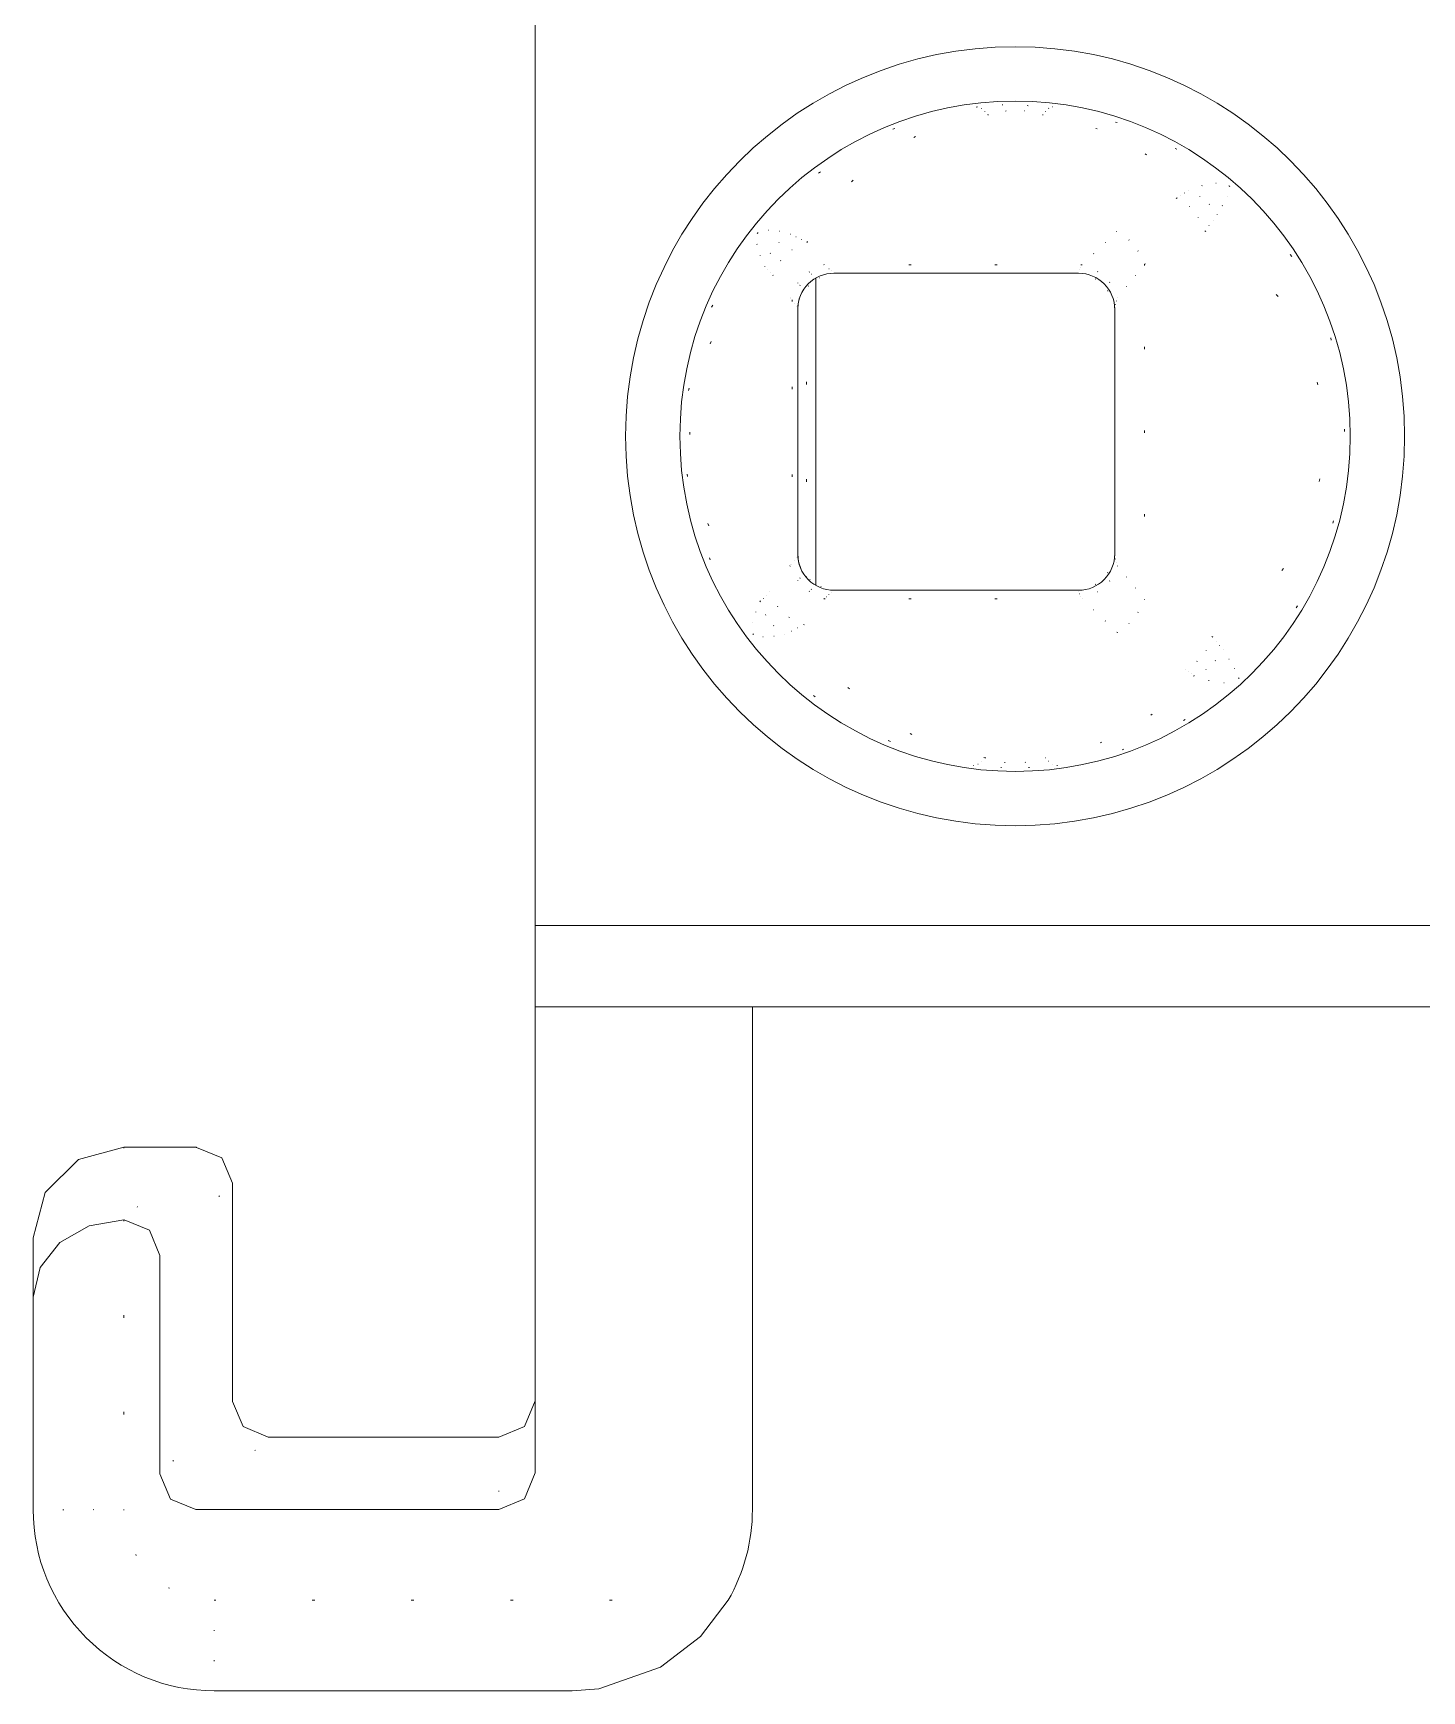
# Model space of a CAD drawing. Header units: inches. Extents: x 17 to 3130, y 15 to 659.
# Drawn here: x 1127.09 to 1134.76, y 167.76 to 176.91 of the extents above; entities that cross this region are included whole.
import ezdxf

# ---------------------------------------------------------------- set-up
doc = ezdxf.new("R2010")
doc.units = ezdxf.units.IN
doc.header["$MEASUREMENT"] = 0
doc.layers.add('Ebene 1', color=7, linetype='Continuous')

msp = doc.modelspace()

# ---------------------------------------------------------------- linework, layer by layer
at = {"layer": 'Ebene 1', "lineweight": 9}
for points in [[(1129.86414, 171.98024), (1129.86414, 171.98024), (1129.86414, 193.08014), (1129.86414, 193.08014)], [(1131.51414, 175.58024), (1131.51414, 175.58024), (1131.51414, 175.58024), (1131.51414, 175.58024)], [(1131.51414, 175.58024), (1131.51414, 175.58024), (1132.86404, 175.58024), (1132.86404, 175.58024)], [(1133.06414, 175.38014), (1133.06414, 175.49064), (1132.97464, 175.58024), (1132.86404, 175.58024)], [(1131.31414, 175.38064), (1131.31414, 175.38064), (1131.31664, 175.41204), (1131.31664, 175.41204)], [(1131.31664, 175.41204), (1131.31664, 175.41204), (1131.32404, 175.44284), (1131.32404, 175.44284)], [(1131.31414, 175.38064), (1131.31414, 175.38064), (1131.31414, 175.38064), (1131.31414, 175.38064)], [(1131.31414, 174.02974), (1131.31414, 174.02974), (1131.31414, 175.38064), (1131.31414, 175.38064)], [(1133.06414, 175.38904), (1133.06414, 175.38904), (1133.06414, 175.38904), (1133.06414, 175.38904)], [(1133.06414, 175.38904), (1133.06414, 175.38904), (1133.06414, 174.02124), (1133.06414, 174.02124)], [(1131.31414, 174.02974), (1131.31414, 174.02974), (1131.31414, 174.02974), (1131.31414, 174.02974)], [(1131.31884, 173.98664), (1131.31884, 173.98664), (1131.31414, 174.02974), (1131.31414, 174.02974)], [(1131.31884, 173.98664), (1131.31884, 173.98664), (1131.31884, 173.98664), (1131.31884, 173.98664)], [(1131.33284, 173.94544), (1131.33284, 173.94544), (1131.31884, 173.98664), (1131.31884, 173.98664)], [(1131.51414, 173.83024), (1131.51414, 173.83024), (1131.51414, 173.83024), (1131.51414, 173.83024)], [(1132.86404, 173.83024), (1132.86404, 173.83024), (1131.51414, 173.83024), (1131.51414, 173.83024)], [(1129.86414, 171.98024), (1129.86414, 171.98024), (1129.86414, 171.98024), (1129.86414, 171.98024)], [(1129.86414, 171.53014), (1129.86414, 171.53014), (1129.86414, 171.98024), (1129.86414, 171.98024)], [(1129.86414, 171.98024), (1129.86414, 171.98024), (1129.86414, 171.98024), (1129.86414, 171.98024)], [(1141.76404, 171.98004), (1141.76404, 171.98004), (1129.86414, 171.98024), (1129.86414, 171.98024)], [(1141.76414, 171.53024), (1141.76414, 171.53024), (1129.86414, 171.53014), (1129.86414, 171.53014)], [(1129.86414, 171.53014), (1129.86414, 171.53014), (1129.86414, 171.53014), (1129.86414, 171.53014)], [(1129.86414, 171.53014), (1129.86414, 171.53014), (1129.86414, 168.95774), (1129.86414, 168.95774)], [(1129.86414, 171.53014), (1129.86414, 171.53014), (1129.86414, 171.53014), (1129.86414, 171.53014)], [(1131.06414, 171.53024), (1131.06414, 171.53024), (1131.06414, 171.53024), (1131.06414, 171.53024)], [(1131.06414, 168.75524), (1131.06414, 168.75524), (1131.06414, 171.53024), (1131.06414, 171.53024)], [(1127.34404, 170.68824), (1127.34404, 170.68824), (1127.59414, 170.75524), (1127.59414, 170.75524)], [(1127.59414, 170.75524), (1127.59414, 170.75524), (1127.59414, 170.75524), (1127.59414, 170.75524)], [(1127.99414, 170.75524), (1127.99414, 170.75524), (1127.59414, 170.75524), (1127.59414, 170.75524)], [(1127.99414, 170.75524), (1127.99414, 170.75524), (1127.99414, 170.75524), (1127.99414, 170.75524)], [(1127.99654, 170.75504), (1127.99654, 170.75504), (1127.99414, 170.75524), (1127.99414, 170.75524)], [(1127.99654, 170.75504), (1127.99654, 170.75504), (1127.99654, 170.75504), (1127.99654, 170.75504)], [(1128.13554, 170.69664), (1128.13554, 170.69664), (1127.99654, 170.75504), (1127.99654, 170.75504)], [(1127.16114, 170.50524), (1127.16114, 170.50524), (1127.34404, 170.68824), (1127.34404, 170.68824)], [(1128.13554, 170.69664), (1128.13554, 170.69664), (1128.13554, 170.69664), (1128.13554, 170.69664)], [(1128.19414, 170.55764), (1128.19414, 170.55764), (1128.13554, 170.69664), (1128.13554, 170.69664)], [(1128.19414, 170.55764), (1128.19414, 170.55764), (1128.19414, 170.55764), (1128.19414, 170.55764)], [(1128.19414, 170.55524), (1128.19414, 170.55524), (1128.19414, 170.55764), (1128.19414, 170.55764)], [(1127.09414, 170.25524), (1127.09414, 170.25524), (1127.16114, 170.50524), (1127.16114, 170.50524)], [(1128.19414, 170.55524), (1128.19414, 170.55524), (1128.19414, 170.55524), (1128.19414, 170.55524)], [(1128.19414, 169.35524), (1128.19414, 169.35524), (1128.19414, 170.55524), (1128.19414, 170.55524)], [(1127.24054, 170.23024), (1127.24054, 170.23024), (1127.40284, 170.32274), (1127.40284, 170.32274)], [(1127.40284, 170.32274), (1127.40284, 170.32274), (1127.59414, 170.35524), (1127.59414, 170.35524)], [(1127.59414, 170.35524), (1127.59414, 170.35524), (1127.59414, 170.35524), (1127.59414, 170.35524)], [(1127.59414, 170.35524), (1127.59414, 170.35524), (1127.59664, 170.35524), (1127.59664, 170.35524)], [(1127.59664, 170.35524), (1127.59664, 170.35524), (1127.59664, 170.35524), (1127.59664, 170.35524)], [(1127.73664, 170.29764), (1127.73664, 170.29764), (1127.59664, 170.35524), (1127.59664, 170.35524)], [(1127.73664, 170.29764), (1127.73664, 170.29764), (1127.73664, 170.29764), (1127.73664, 170.29764)], [(1127.79414, 170.15764), (1127.79414, 170.15764), (1127.73664, 170.29764), (1127.73664, 170.29764)], [(1127.09414, 170.25524), (1127.09414, 170.25524), (1127.09414, 170.25524), (1127.09414, 170.25524)], [(1127.09414, 169.92874), (1127.09414, 169.92874), (1127.09414, 170.25524), (1127.09414, 170.25524)], [(1127.13224, 170.09204), (1127.13224, 170.09204), (1127.24054, 170.23024), (1127.24054, 170.23024)], [(1127.79414, 170.15764), (1127.79414, 170.15764), (1127.79414, 170.15764), (1127.79414, 170.15764)], [(1127.79414, 170.15764), (1127.79414, 170.15764), (1127.79414, 168.95264), (1127.79414, 168.95264)], [(1127.09414, 169.92874), (1127.09414, 169.92874), (1127.13224, 170.09204), (1127.13224, 170.09204)], [(1127.09414, 169.92874), (1127.09414, 169.92874), (1127.09414, 169.92874), (1127.09414, 169.92874)], [(1127.09414, 168.75524), (1127.09414, 168.75524), (1127.09414, 169.92874), (1127.09414, 169.92874)], [(1128.19414, 169.35524), (1128.19414, 169.35524), (1128.19414, 169.35524), (1128.19414, 169.35524)], [(1128.19414, 169.35264), (1128.19414, 169.35264), (1128.19414, 169.35524), (1128.19414, 169.35524)], [(1128.19414, 169.35264), (1128.19414, 169.35264), (1128.19414, 169.35264), (1128.19414, 169.35264)], [(1128.19414, 169.35264), (1128.19414, 169.35264), (1128.25264, 169.21374), (1128.25264, 169.21374)], [(1129.80554, 169.21374), (1129.80554, 169.21374), (1129.86414, 169.35524), (1129.86414, 169.35524)], [(1128.25264, 169.21374), (1128.25264, 169.21374), (1128.25264, 169.21374), (1128.25264, 169.21374)], [(1128.25264, 169.21374), (1128.25264, 169.21374), (1128.39164, 169.15524), (1128.39164, 169.15524)], [(1129.66414, 169.15524), (1129.66414, 169.15524), (1129.80554, 169.21374), (1129.80554, 169.21374)], [(1128.39164, 169.15524), (1128.39164, 169.15524), (1128.39164, 169.15524), (1128.39164, 169.15524)], [(1128.39404, 169.15524), (1128.39404, 169.15524), (1128.39164, 169.15524), (1128.39164, 169.15524)], [(1128.39404, 169.15524), (1128.39404, 169.15524), (1128.39404, 169.15524), (1128.39404, 169.15524)], [(1129.66414, 169.15524), (1129.66414, 169.15524), (1128.39404, 169.15524), (1128.39404, 169.15524)], [(1127.79414, 168.95264), (1127.79414, 168.95264), (1127.79414, 168.95264), (1127.79414, 168.95264)], [(1127.85164, 168.81284), (1127.85164, 168.81284), (1127.79414, 168.95264), (1127.79414, 168.95264)], [(1129.86414, 168.95774), (1129.86414, 168.95774), (1129.80554, 168.81444), (1129.80554, 168.81444)], [(1127.85164, 168.81284), (1127.85164, 168.81284), (1127.85164, 168.81284), (1127.85164, 168.81284)], [(1127.99154, 168.75524), (1127.99154, 168.75524), (1127.85164, 168.81284), (1127.85164, 168.81284)], [(1127.99154, 168.75524), (1127.99154, 168.75524), (1127.99154, 168.75524), (1127.99154, 168.75524)], [(1127.99154, 168.75524), (1127.99154, 168.75524), (1129.66414, 168.75524), (1129.66414, 168.75524)], [(1129.80554, 168.81444), (1129.80554, 168.81444), (1129.66414, 168.75524), (1129.66414, 168.75524)], [(1130.93024, 168.25524), (1131.01794, 168.40714), (1131.06414, 168.57964), (1131.06414, 168.75524)], [(1130.93024, 168.25524), (1130.93024, 168.25524), (1130.77764, 168.05444), (1130.77764, 168.05444)], [(1130.77764, 168.05444), (1130.77764, 168.05444), (1130.55714, 167.88524), (1130.55714, 167.88524)], [(1130.55714, 167.88524), (1130.55714, 167.88524), (1130.21624, 167.76684), (1130.21624, 167.76684)], [(1128.09414, 167.75514), (1128.09414, 167.75514), (1128.09414, 167.75514), (1128.09414, 167.75514)], [(1130.06414, 167.75514), (1130.06414, 167.75514), (1128.09414, 167.75514), (1128.09414, 167.75514)], [(1130.06414, 167.75514), (1130.06414, 167.75514), (1130.06414, 167.75514), (1130.06414, 167.75514)], [(1130.06934, 167.75514), (1130.06934, 167.75514), (1130.06414, 167.75514), (1130.06414, 167.75514)], [(1130.21624, 167.76684), (1130.21624, 167.76684), (1130.06934, 167.75514), (1130.06934, 167.75514)]]:
    msp.add_open_spline(points, degree=3, dxfattribs=at)
for points, knots in [([(1132.51414, 176.83024), (1131.32674, 176.83024), (1130.36414, 175.86764), (1130.36414, 174.68014), (1130.36414, 174.68014), (1130.36414, 173.49284), (1131.32674, 172.53024), (1132.51414, 172.53024), (1132.51414, 172.53024), (1133.70154, 172.53024), (1134.66414, 173.49274), (1134.66414, 174.68024), (1134.66414, 174.68024), (1134.66414, 175.86764), (1133.70164, 176.83024), (1132.51414, 176.83024)], [0, 0, 0, 0, 0.25, 0.25, 0.25, 0.25, 0.5, 0.5, 0.5, 0.5, 0.75, 0.75, 0.75, 0.75, 1, 1, 1, 1]), ([(1132.51414, 176.53014), (1131.49244, 176.53014), (1130.66404, 175.70184), (1130.66404, 174.68024), (1130.66404, 174.68024), (1130.66404, 173.65844), (1131.49244, 172.83024), (1132.51414, 172.83024), (1132.51414, 172.83024), (1133.53584, 172.83024), (1134.36414, 173.65844), (1134.36414, 174.68024), (1134.36414, 174.68024), (1134.36404, 175.70184), (1133.53584, 176.53024), (1132.51414, 176.53014)], [0, 0, 0, 0, 0.25, 0.25, 0.25, 0.25, 0.5, 0.5, 0.5, 0.5, 0.75, 0.75, 0.75, 0.75, 1, 1, 1, 1]), ([(1131.51414, 175.58024), (1131.46104, 175.58024), (1131.41024, 175.55904), (1131.37274, 175.52154), (1131.37274, 175.52154), (1131.33524, 175.48424), (1131.31414, 175.43324), (1131.31414, 175.38014)], [0, 0, 0, 0, 0.5, 0.5, 0.5, 0.5, 1, 1, 1, 1]), ([(1131.31414, 174.03024), (1131.31414, 173.97714), (1131.33524, 173.92624), (1131.37274, 173.88864), (1131.37274, 173.88864), (1131.41014, 173.85124), (1131.46114, 173.83024), (1131.51414, 173.83024)], [0, 0, 0, 0, 0.5, 0.5, 0.5, 0.5, 1, 1, 1, 1]), ([(1132.86404, 173.83024), (1132.91714, 173.83024), (1132.96814, 173.85124), (1133.00544, 173.88864), (1133.00544, 173.88864), (1133.04304, 173.92624), (1133.06414, 173.97714), (1133.06404, 174.03024)], [0, 0, 0, 0, 0.5, 0.5, 0.5, 0.5, 1, 1, 1, 1]), ([(1127.09414, 168.75524), (1127.09414, 168.49004), (1127.19954, 168.23564), (1127.38704, 168.04804), (1127.38704, 168.04804), (1127.57454, 167.86044), (1127.82894, 167.75514), (1128.09414, 167.75514)], [0, 0, 0, 0, 0.5, 0.5, 0.5, 0.5, 1, 1, 1, 1])]:
    msp.add_open_spline(points, degree=3, knots=knots, dxfattribs=at)
at = {"layer": 'Ebene 1', "color": 3, "lineweight": 9}
for points in [[(1132.44654, 176.50904), (1132.44654, 176.50904), (1132.44274, 176.50864), (1132.44274, 176.50864)], [(1132.58154, 176.50504), (1132.58154, 176.50504), (1132.58154, 176.50504), (1132.58154, 176.50504)], [(1132.58534, 176.50484), (1132.58534, 176.50484), (1132.58154, 176.50504), (1132.58154, 176.50504)], [(1132.30614, 176.49874), (1132.30614, 176.49874), (1132.29974, 176.49734), (1132.29974, 176.49734)], [(1132.30614, 176.49874), (1132.30614, 176.49874), (1132.30614, 176.49874), (1132.30614, 176.49874)], [(1132.30614, 176.49874), (1132.30614, 176.49874), (1132.30644, 176.49864), (1132.30644, 176.49864)], [(1132.32884, 176.49024), (1132.32884, 176.49024), (1132.32884, 176.49024), (1132.32884, 176.49024)], [(1132.32884, 176.49024), (1132.32884, 176.49024), (1132.32944, 176.49004), (1132.32944, 176.49004)], [(1132.34654, 176.47404), (1132.34654, 176.47404), (1132.34654, 176.47404), (1132.34654, 176.47404)], [(1132.34654, 176.47404), (1132.34654, 176.47404), (1132.34694, 176.47344), (1132.34694, 176.47344)], [(1132.36294, 176.45524), (1132.36294, 176.45524), (1132.36424, 176.45554), (1132.36424, 176.45554)], [(1132.36294, 176.45524), (1132.36294, 176.45524), (1132.36294, 176.45524), (1132.36294, 176.45524)], [(1132.36294, 176.45524), (1132.36294, 176.45524), (1132.36704, 176.45524), (1132.36704, 176.45524)], [(1132.46174, 176.47524), (1132.46174, 176.47524), (1132.46444, 176.47564), (1132.46444, 176.47564)], [(1132.56394, 176.47644), (1132.56394, 176.47644), (1132.56394, 176.47644), (1132.56394, 176.47644)], [(1132.56394, 176.47644), (1132.56394, 176.47644), (1132.56664, 176.47604), (1132.56664, 176.47604)], [(1132.66534, 176.45524), (1132.66534, 176.45524), (1132.66534, 176.45524), (1132.66534, 176.45524)], [(1132.66534, 176.45524), (1132.66534, 176.45524), (1132.66944, 176.45434), (1132.66944, 176.45434)], [(1132.68174, 176.47404), (1132.68174, 176.47404), (1132.68134, 176.47344), (1132.68134, 176.47344)], [(1132.69944, 176.49024), (1132.69944, 176.49024), (1132.69884, 176.48994), (1132.69884, 176.48994)], [(1132.72034, 176.49884), (1132.72034, 176.49884), (1132.72034, 176.49884), (1132.72034, 176.49884)], [(1132.72214, 176.49874), (1132.72214, 176.49874), (1132.72034, 176.49884), (1132.72034, 176.49884)], [(1132.72214, 176.49874), (1132.72214, 176.49874), (1132.72174, 176.49864), (1132.72174, 176.49864)], [(1133.06834, 176.41424), (1133.06834, 176.41424), (1133.06834, 176.41424), (1133.06834, 176.41424)], [(1133.07784, 176.41164), (1133.07784, 176.41164), (1133.06834, 176.41424), (1133.06834, 176.41424)], [(1131.85114, 176.37904), (1131.85114, 176.37904), (1131.83884, 176.37434), (1131.83884, 176.37434)], [(1131.95424, 176.32944), (1131.95424, 176.32944), (1131.96474, 176.33404), (1131.96474, 176.33404)], [(1132.95914, 176.37964), (1132.95914, 176.37964), (1132.95914, 176.37964), (1132.95914, 176.37964)], [(1132.95914, 176.37964), (1132.95914, 176.37964), (1132.96694, 176.37644), (1132.96694, 176.37644)], [(1133.23204, 176.23834), (1133.23204, 176.23834), (1133.23204, 176.23834), (1133.23204, 176.23834)], [(1133.23204, 176.23834), (1133.23204, 176.23834), (1133.23914, 176.23384), (1133.23914, 176.23384)], [(1133.39834, 176.26934), (1133.39834, 176.26934), (1133.39834, 176.26934), (1133.39834, 176.26934)], [(1133.40714, 176.26484), (1133.40714, 176.26484), (1133.39834, 176.26934), (1133.39834, 176.26934)], [(1131.43984, 176.14014), (1131.43984, 176.14014), (1131.42944, 176.13214), (1131.42944, 176.13214)], [(1131.61194, 176.08464), (1131.61194, 176.08464), (1131.62004, 176.09304), (1131.62004, 176.09304)], [(1133.54594, 176.06404), (1133.54594, 176.06404), (1133.54394, 176.06334), (1133.54394, 176.06334)], [(1133.62374, 176.07784), (1133.62374, 176.07784), (1133.62154, 176.07784), (1133.62154, 176.07784)], [(1133.69454, 176.06304), (1133.69454, 176.06304), (1133.69454, 176.06304), (1133.69454, 176.06304)], [(1133.69834, 176.06004), (1133.69834, 176.06004), (1133.69454, 176.06304), (1133.69454, 176.06304)], [(1133.69754, 176.06064), (1133.69754, 176.06064), (1133.69754, 176.06064), (1133.69754, 176.06064)], [(1133.69834, 176.06004), (1133.69834, 176.06004), (1133.69754, 176.06064), (1133.69754, 176.06064)], [(1133.69834, 176.06004), (1133.69834, 176.06004), (1133.69834, 176.06004), (1133.69834, 176.06004)], [(1133.69834, 176.06004), (1133.69834, 176.06004), (1133.69884, 176.05944), (1133.69884, 176.05944)], [(1133.40844, 175.99544), (1133.40844, 175.99544), (1133.40384, 175.99304), (1133.40384, 175.99304)], [(1133.40844, 175.99544), (1133.40844, 175.99544), (1133.40844, 175.99544), (1133.40844, 175.99544)], [(1133.40844, 175.99544), (1133.40844, 175.99544), (1133.40934, 175.99484), (1133.40934, 175.99484)], [(1133.42914, 176.00934), (1133.42914, 176.00934), (1133.42844, 176.00894), (1133.42844, 176.00894)], [(1133.44954, 176.02304), (1133.44954, 176.02304), (1133.44894, 176.02264), (1133.44894, 176.02264)], [(1133.46964, 176.03654), (1133.46964, 176.03654), (1133.46944, 176.03634), (1133.46944, 176.03634)], [(1133.53284, 176.00514), (1133.53284, 176.00514), (1133.53284, 176.00514), (1133.53284, 176.00514)], [(1133.53454, 176.00424), (1133.53454, 176.00424), (1133.53284, 176.00514), (1133.53284, 176.00514)], [(1133.58614, 175.96044), (1133.58614, 175.96044), (1133.58614, 175.96044), (1133.58614, 175.96044)], [(1133.58724, 175.95884), (1133.58724, 175.95884), (1133.58614, 175.96044), (1133.58614, 175.96044)], [(1133.68464, 176.00604), (1133.68464, 176.00604), (1133.68394, 176.00454), (1133.68394, 176.00454)], [(1133.47414, 175.94904), (1133.47414, 175.94904), (1133.47414, 175.94904), (1133.47414, 175.94904)], [(1133.47414, 175.94904), (1133.47414, 175.94904), (1133.47594, 175.94784), (1133.47594, 175.94784)], [(1133.52434, 175.88804), (1133.52434, 175.88804), (1133.52434, 175.88804), (1133.52434, 175.88804)], [(1133.52434, 175.88804), (1133.52434, 175.88804), (1133.52524, 175.88604), (1133.52524, 175.88604)], [(1133.60674, 175.87274), (1133.60674, 175.87274), (1133.60744, 175.87344), (1133.60744, 175.87344)], [(1133.62924, 175.90344), (1133.62924, 175.90344), (1133.62924, 175.90344), (1133.62924, 175.90344)], [(1133.62984, 175.90264), (1133.62984, 175.90264), (1133.62924, 175.90344), (1133.62924, 175.90344)], [(1133.65814, 175.95424), (1133.65814, 175.95424), (1133.65744, 175.95284), (1133.65744, 175.95284)], [(1131.09334, 175.80384), (1131.09334, 175.80384), (1131.08954, 175.79854), (1131.08954, 175.79854)], [(1131.09334, 175.80384), (1131.09334, 175.80384), (1131.09394, 175.80444), (1131.09394, 175.80444)], [(1131.15074, 175.81784), (1131.15074, 175.81784), (1131.15074, 175.81784), (1131.15074, 175.81784)], [(1131.15074, 175.81784), (1131.15074, 175.81784), (1131.15254, 175.81764), (1131.15254, 175.81764)], [(1131.21344, 175.81174), (1131.21344, 175.81174), (1131.21344, 175.81174), (1131.21344, 175.81174)], [(1131.21344, 175.81174), (1131.21344, 175.81174), (1131.21514, 175.81164), (1131.21514, 175.81164)], [(1131.27514, 175.79644), (1131.27514, 175.79644), (1131.27514, 175.79644), (1131.27514, 175.79644)], [(1131.27514, 175.79644), (1131.27514, 175.79644), (1131.27554, 175.79624), (1131.27554, 175.79624)], [(1131.30464, 175.78114), (1131.30464, 175.78114), (1131.30464, 175.78114), (1131.30464, 175.78114)], [(1131.30464, 175.78114), (1131.30464, 175.78114), (1131.30534, 175.78064), (1131.30534, 175.78064)], [(1133.07554, 175.81104), (1133.07554, 175.81104), (1133.07464, 175.81024), (1133.07464, 175.81024)], [(1133.07554, 175.81104), (1133.07554, 175.81104), (1133.07554, 175.81104), (1133.07554, 175.81104)], [(1133.07554, 175.81104), (1133.07554, 175.81104), (1133.07644, 175.81034), (1133.07644, 175.81034)], [(1133.56134, 175.81414), (1133.56134, 175.81414), (1133.56174, 175.81464), (1133.56174, 175.81464)], [(1133.56134, 175.81414), (1133.56134, 175.81414), (1133.56134, 175.81414), (1133.56134, 175.81414)], [(1133.56134, 175.81414), (1133.56134, 175.81414), (1133.56734, 175.80984), (1133.56734, 175.80984)], [(1133.58394, 175.84324), (1133.58394, 175.84324), (1133.58454, 175.84404), (1133.58454, 175.84404)], [(1131.08924, 175.74124), (1131.08924, 175.74124), (1131.08924, 175.74124), (1131.08924, 175.74124)], [(1131.08964, 175.73944), (1131.08964, 175.73944), (1131.08924, 175.74124), (1131.08924, 175.74124)], [(1131.16264, 175.68864), (1131.16264, 175.68864), (1131.16344, 175.69064), (1131.16344, 175.69064)], [(1131.20964, 175.74904), (1131.20964, 175.74904), (1131.21144, 175.75034), (1131.21144, 175.75034)], [(1131.28184, 175.70874), (1131.28184, 175.70874), (1131.28404, 175.70984), (1131.28404, 175.70984)], [(1131.33454, 175.76544), (1131.33454, 175.76544), (1131.33454, 175.76544), (1131.33454, 175.76544)], [(1131.33454, 175.76544), (1131.33454, 175.76544), (1131.33534, 175.76504), (1131.33534, 175.76504)], [(1131.36484, 175.74984), (1131.36484, 175.74984), (1131.36794, 175.75464), (1131.36794, 175.75464)], [(1132.94824, 175.68914), (1132.94824, 175.68914), (1132.94654, 175.68754), (1132.94654, 175.68754)], [(1133.01234, 175.75054), (1133.01234, 175.75054), (1133.01064, 175.74884), (1133.01064, 175.74884)], [(1133.14124, 175.76474), (1133.14124, 175.76474), (1133.14124, 175.76474), (1133.14124, 175.76474)], [(1133.14124, 175.76474), (1133.14124, 175.76474), (1133.14304, 175.76344), (1133.14304, 175.76344)], [(1133.19144, 175.70364), (1133.19144, 175.70364), (1133.19144, 175.70364), (1133.19144, 175.70364)], [(1133.19144, 175.70364), (1133.19144, 175.70364), (1133.19244, 175.70164), (1133.19244, 175.70164)], [(1134.03284, 175.68344), (1134.03284, 175.68344), (1134.03284, 175.68344), (1134.03284, 175.68344)], [(1134.04134, 175.67234), (1134.04134, 175.67234), (1134.03284, 175.68344), (1134.03284, 175.68344)], [(1131.10624, 175.67714), (1131.10624, 175.67714), (1131.10624, 175.67714), (1131.10624, 175.67714)], [(1131.10674, 175.67534), (1131.10674, 175.67534), (1131.10624, 175.67714), (1131.10624, 175.67714)], [(1131.13254, 175.61654), (1131.13254, 175.61654), (1131.13254, 175.61654), (1131.13254, 175.61654)], [(1131.13304, 175.61584), (1131.13304, 175.61584), (1131.13254, 175.61654), (1131.13254, 175.61654)], [(1131.13304, 175.61584), (1131.13304, 175.61584), (1131.13334, 175.61684), (1131.13334, 175.61684)], [(1131.13304, 175.61584), (1131.13304, 175.61584), (1131.13304, 175.61584), (1131.13304, 175.61584)], [(1131.13304, 175.61584), (1131.13304, 175.61584), (1131.13314, 175.61564), (1131.13314, 175.61564)], [(1131.14744, 175.60024), (1131.14744, 175.60024), (1131.14744, 175.60024), (1131.14744, 175.60024)], [(1131.14744, 175.60024), (1131.14744, 175.60024), (1131.14774, 175.59984), (1131.14774, 175.59984)], [(1131.21914, 175.64824), (1131.21914, 175.64824), (1131.22034, 175.65024), (1131.22034, 175.65024)], [(1131.45864, 175.62864), (1131.45864, 175.62864), (1131.45864, 175.62864), (1131.45864, 175.62864)], [(1131.45994, 175.62704), (1131.45994, 175.62704), (1131.45864, 175.62864), (1131.45864, 175.62864)], [(1131.48654, 175.60484), (1131.48654, 175.60484), (1131.48654, 175.60484), (1131.48654, 175.60484)], [(1131.48694, 175.60464), (1131.48694, 175.60464), (1131.48654, 175.60484), (1131.48654, 175.60484)], [(1131.50064, 175.59324), (1131.50064, 175.59324), (1131.50064, 175.59324), (1131.50064, 175.59324)], [(1131.50094, 175.59284), (1131.50094, 175.59284), (1131.50064, 175.59324), (1131.50064, 175.59324)], [(1131.92804, 175.62704), (1131.92804, 175.62704), (1131.92804, 175.62704), (1131.92804, 175.62704)], [(1131.94084, 175.62704), (1131.94084, 175.62704), (1131.92804, 175.62704), (1131.92804, 175.62704)], [(1132.40254, 175.62714), (1132.40254, 175.62714), (1132.40254, 175.62714), (1132.40254, 175.62714)], [(1132.41534, 175.62704), (1132.41534, 175.62704), (1132.40254, 175.62714), (1132.40254, 175.62714)], [(1132.87054, 175.60024), (1132.87054, 175.60024), (1132.87054, 175.59984), (1132.87054, 175.59984)], [(1132.87704, 175.61374), (1132.87704, 175.61374), (1132.87684, 175.61334), (1132.87684, 175.61334)], [(1132.87694, 175.62704), (1132.87694, 175.62704), (1132.87694, 175.62704), (1132.87694, 175.62704)], [(1132.88334, 175.62704), (1132.88334, 175.62704), (1132.87694, 175.62704), (1132.87694, 175.62704)], [(1132.88334, 175.62704), (1132.88334, 175.62704), (1132.88324, 175.62684), (1132.88324, 175.62684)], [(1132.88334, 175.62704), (1132.88334, 175.62704), (1132.88334, 175.62704), (1132.88334, 175.62704)], [(1132.88334, 175.62704), (1132.88334, 175.62704), (1132.88454, 175.62644), (1132.88454, 175.62644)], [(1132.96854, 175.58964), (1132.96854, 175.58964), (1132.96854, 175.58964), (1132.96854, 175.58964)], [(1132.96854, 175.58964), (1132.96854, 175.58964), (1132.97094, 175.58854), (1132.97094, 175.58854)], [(1133.22854, 175.62974), (1133.22854, 175.62974), (1133.23314, 175.63234), (1133.23314, 175.63234)], [(1133.22854, 175.62974), (1133.22854, 175.62974), (1133.22854, 175.62974), (1133.22854, 175.62974)], [(1133.22854, 175.62974), (1133.22854, 175.62974), (1133.22854, 175.62344), (1133.22854, 175.62344)], [(1131.16204, 175.58454), (1131.16204, 175.58454), (1131.16204, 175.58454), (1131.16204, 175.58454)], [(1131.16204, 175.58454), (1131.16204, 175.58454), (1131.16234, 175.58404), (1131.16234, 175.58404)], [(1131.17684, 175.56864), (1131.17684, 175.56864), (1131.17734, 175.56964), (1131.17734, 175.56964)], [(1131.17684, 175.56864), (1131.17684, 175.56864), (1131.17684, 175.56864), (1131.17684, 175.56864)], [(1131.17684, 175.56864), (1131.17684, 175.56864), (1131.17814, 175.56684), (1131.17814, 175.56684)], [(1131.31414, 175.52544), (1131.31414, 175.52544), (1131.31544, 175.52764), (1131.31544, 175.52764)], [(1131.32594, 175.51234), (1131.32594, 175.51234), (1131.32704, 175.51464), (1131.32704, 175.51464)], [(1131.37194, 175.50834), (1131.37194, 175.50834), (1131.37324, 175.51024), (1131.37324, 175.51024)], [(1131.37674, 175.58604), (1131.37674, 175.58604), (1131.37904, 175.58714), (1131.37904, 175.58714)], [(1131.38824, 175.57464), (1131.38824, 175.57464), (1131.39044, 175.57574), (1131.39044, 175.57574)], [(1131.43484, 175.55484), (1131.43484, 175.55484), (1131.43704, 175.55544), (1131.43704, 175.55544)], [(1131.51394, 175.58064), (1131.51394, 175.58064), (1131.51394, 175.58064), (1131.51394, 175.58064)], [(1131.51414, 175.58044), (1131.51414, 175.58044), (1131.51394, 175.58064), (1131.51394, 175.58064)], [(1132.95664, 175.54864), (1132.95664, 175.54864), (1132.95664, 175.54864), (1132.95664, 175.54864)], [(1132.95924, 175.54764), (1132.95924, 175.54764), (1132.95664, 175.54864), (1132.95664, 175.54864)], [(1133.03544, 175.53084), (1133.03544, 175.53084), (1133.03544, 175.53084), (1133.03544, 175.53084)], [(1133.03544, 175.53084), (1133.03544, 175.53084), (1133.03664, 175.52864), (1133.03664, 175.52864)], [(1133.12824, 175.50614), (1133.12824, 175.50614), (1133.12954, 175.50804), (1133.12954, 175.50804)], [(1133.17804, 175.56764), (1133.17804, 175.56764), (1133.17944, 175.56924), (1133.17944, 175.56924)], [(1131.27184, 175.44574), (1131.27184, 175.44574), (1131.27254, 175.44694), (1131.27254, 175.44694)], [(1131.27594, 175.44084), (1131.27594, 175.44084), (1131.27594, 175.44084), (1131.27594, 175.44084)], [(1131.27594, 175.44084), (1131.27594, 175.44084), (1131.27604, 175.44074), (1131.27604, 175.44074)], [(1131.28014, 175.43584), (1131.28014, 175.43584), (1131.28014, 175.43584), (1131.28014, 175.43584)], [(1131.28014, 175.43584), (1131.28014, 175.43584), (1131.28024, 175.43564), (1131.28024, 175.43564)], [(1131.28444, 175.43074), (1131.28444, 175.43074), (1131.28494, 175.43184), (1131.28494, 175.43184)], [(1131.28444, 175.43074), (1131.28444, 175.43074), (1131.28444, 175.43074), (1131.28444, 175.43074)], [(1131.28444, 175.43074), (1131.28444, 175.43074), (1131.28444, 175.42424), (1131.28444, 175.42424)], [(1131.28444, 175.43074), (1131.28444, 175.43074), (1131.28444, 175.43074), (1131.28444, 175.43074)], [(1131.28444, 175.43074), (1131.28444, 175.43074), (1131.28454, 175.43044), (1131.28454, 175.43044)], [(1131.29454, 175.41444), (1131.29454, 175.41444), (1131.29454, 175.41444), (1131.29454, 175.41444)], [(1131.29454, 175.41444), (1131.29454, 175.41444), (1131.29484, 175.41394), (1131.29484, 175.41394)], [(1131.32404, 175.44284), (1131.32404, 175.44284), (1131.32474, 175.44374), (1131.32474, 175.44374)], [(1133.02434, 175.48384), (1133.02434, 175.48384), (1133.02434, 175.48384), (1133.02434, 175.48384)], [(1133.02544, 175.48124), (1133.02544, 175.48124), (1133.02434, 175.48384), (1133.02434, 175.48384)], [(1133.06904, 175.40764), (1133.06904, 175.40764), (1133.06924, 175.40824), (1133.06924, 175.40824)], [(1133.07404, 175.42664), (1133.07404, 175.42664), (1133.07414, 175.42714), (1133.07414, 175.42714)], [(1133.07904, 175.44564), (1133.07904, 175.44564), (1133.07974, 175.44664), (1133.07974, 175.44664)], [(1133.95594, 175.46224), (1133.95594, 175.46224), (1133.95594, 175.46224), (1133.95594, 175.46224)], [(1133.95594, 175.46224), (1133.95594, 175.46224), (1133.96554, 175.45114), (1133.96554, 175.45114)], [(1130.84504, 175.40404), (1130.84504, 175.40404), (1130.83904, 175.39254), (1130.83904, 175.39254)], [(1131.30484, 175.39784), (1131.30484, 175.39784), (1131.30484, 175.39784), (1131.30484, 175.39784)], [(1131.30484, 175.39784), (1131.30484, 175.39784), (1131.30514, 175.39744), (1131.30514, 175.39744)], [(1133.06364, 175.39024), (1133.06364, 175.39024), (1133.06364, 175.39024), (1133.06364, 175.39024)], [(1133.06414, 175.38904), (1133.06414, 175.38904), (1133.06364, 175.39024), (1133.06364, 175.39024)], [(1133.06414, 175.38904), (1133.06414, 175.38904), (1133.06424, 175.38934), (1133.06424, 175.38934)], [(1134.25604, 175.22404), (1134.25604, 175.22404), (1134.25604, 175.22404), (1134.25604, 175.22404)], [(1134.25854, 175.21044), (1134.25854, 175.21044), (1134.25604, 175.22404), (1134.25604, 175.22404)], [(1130.83074, 175.19114), (1130.83074, 175.19114), (1130.83654, 175.20404), (1130.83654, 175.20404)], [(1133.22864, 175.17384), (1133.22864, 175.17384), (1133.22854, 175.16114), (1133.22854, 175.16114)], [(1133.22864, 175.17384), (1133.22864, 175.17384), (1133.22864, 175.17384), (1133.22864, 175.17384)], [(1131.28444, 174.95364), (1131.28444, 174.95364), (1131.28444, 174.95364), (1131.28444, 174.95364)], [(1131.28444, 174.95364), (1131.28444, 174.95364), (1131.28444, 174.94044), (1131.28444, 174.94044)], [(1131.36354, 174.98144), (1131.36354, 174.98144), (1131.36354, 174.98144), (1131.36354, 174.98144)], [(1131.36354, 174.96674), (1131.36354, 174.96674), (1131.36354, 174.98144), (1131.36354, 174.98144)], [(1134.18154, 174.97844), (1134.18154, 174.97844), (1134.18154, 174.97844), (1134.18154, 174.97844)], [(1134.18154, 174.97844), (1134.18154, 174.97844), (1134.18524, 174.96424), (1134.18524, 174.96424)], [(1130.71424, 174.94584), (1130.71424, 174.94584), (1130.71204, 174.93304), (1130.71204, 174.93304)], [(1130.71854, 174.68944), (1130.71854, 174.68944), (1130.71884, 174.70354), (1130.71884, 174.70354)], [(1133.22854, 174.71144), (1133.22854, 174.71144), (1133.22854, 174.71144), (1133.22854, 174.71144)], [(1133.22854, 174.71144), (1133.22854, 174.71144), (1133.22854, 174.69884), (1133.22854, 174.69884)], [(1134.33184, 174.70614), (1134.33184, 174.70614), (1134.33294, 174.72004), (1134.33294, 174.72004)], [(1130.70404, 174.47004), (1130.70404, 174.47004), (1130.70404, 174.47004), (1130.70404, 174.47004)], [(1130.70404, 174.47004), (1130.70404, 174.47004), (1130.70624, 174.45714), (1130.70624, 174.45714)], [(1131.28444, 174.46994), (1131.28444, 174.46994), (1131.28444, 174.46994), (1131.28444, 174.46994)], [(1131.28444, 174.46994), (1131.28444, 174.46994), (1131.28444, 174.45684), (1131.28444, 174.45684)], [(1131.36354, 174.44364), (1131.36354, 174.44364), (1131.36354, 174.44364), (1131.36354, 174.44364)], [(1131.36354, 174.42884), (1131.36354, 174.42884), (1131.36354, 174.44364), (1131.36354, 174.44364)], [(1134.19534, 174.44544), (1134.19534, 174.44544), (1134.19224, 174.43124), (1134.19224, 174.43124)], [(1133.22854, 174.24924), (1133.22854, 174.24924), (1133.22854, 174.24924), (1133.22854, 174.24924)], [(1133.22854, 174.24924), (1133.22854, 174.24924), (1133.22854, 174.23664), (1133.22854, 174.23664)], [(1130.81804, 174.19904), (1130.81804, 174.19904), (1130.81804, 174.19904), (1130.81804, 174.19904)], [(1130.82334, 174.18604), (1130.82334, 174.18604), (1130.81804, 174.19904), (1130.81804, 174.19904)], [(1134.26734, 174.20084), (1134.26734, 174.20084), (1134.27214, 174.21384), (1134.27214, 174.21384)], [(1130.82694, 174.00944), (1130.82694, 174.00944), (1130.82694, 174.00944), (1130.82694, 174.00944)], [(1130.82694, 174.00944), (1130.82694, 174.00944), (1130.83114, 173.99714), (1130.83114, 173.99714)], [(1131.27184, 173.96464), (1131.27184, 173.96464), (1131.27034, 173.96264), (1131.27034, 173.96264)], [(1131.27604, 173.96964), (1131.27604, 173.96964), (1131.27594, 173.96954), (1131.27594, 173.96954)], [(1131.28024, 173.97474), (1131.28024, 173.97474), (1131.28014, 173.97464), (1131.28014, 173.97464)], [(1131.29484, 173.99624), (1131.29484, 173.99624), (1131.29464, 173.99584), (1131.29464, 173.99584)], [(1131.30494, 174.01294), (1131.30494, 174.01294), (1131.30474, 174.01244), (1131.30474, 174.01244)], [(1131.31414, 174.02974), (1131.31414, 174.02974), (1131.31404, 174.02944), (1131.31404, 174.02944)], [(1133.06414, 174.02124), (1133.06414, 174.02124), (1133.06364, 174.02004), (1133.06364, 174.02004)], [(1133.06904, 174.00274), (1133.06904, 174.00274), (1133.06904, 174.00274), (1133.06904, 174.00274)], [(1133.06914, 174.00224), (1133.06914, 174.00224), (1133.06904, 174.00274), (1133.06904, 174.00274)], [(1133.07404, 173.98384), (1133.07404, 173.98384), (1133.07404, 173.98384), (1133.07404, 173.98384)], [(1133.07414, 173.98324), (1133.07414, 173.98324), (1133.07404, 173.98384), (1133.07404, 173.98384)], [(1133.07904, 173.96464), (1133.07904, 173.96464), (1133.07854, 173.96344), (1133.07854, 173.96344)], [(1133.07894, 173.96474), (1133.07894, 173.96474), (1133.07894, 173.96474), (1133.07894, 173.96474)], [(1133.07904, 173.96464), (1133.07904, 173.96464), (1133.07894, 173.96474), (1133.07894, 173.96474)], [(1133.99494, 173.95044), (1133.99494, 173.95044), (1133.98574, 173.93904), (1133.98574, 173.93904)], [(1131.31414, 173.88484), (1131.31414, 173.88484), (1131.31414, 173.88484), (1131.31414, 173.88484)], [(1131.31544, 173.88264), (1131.31544, 173.88264), (1131.31414, 173.88484), (1131.31414, 173.88484)], [(1131.32584, 173.89804), (1131.32584, 173.89804), (1131.32584, 173.89804), (1131.32584, 173.89804)], [(1131.32704, 173.89584), (1131.32704, 173.89584), (1131.32584, 173.89804), (1131.32584, 173.89804)], [(1131.36354, 173.90584), (1131.36354, 173.90584), (1131.36354, 173.90584), (1131.36354, 173.90584)], [(1131.36354, 173.89864), (1131.36354, 173.89864), (1131.36354, 173.90584), (1131.36354, 173.90584)], [(1131.38134, 173.89014), (1131.38134, 173.89014), (1131.38134, 173.89014), (1131.38134, 173.89014)], [(1131.38274, 173.88864), (1131.38274, 173.88864), (1131.38134, 173.89014), (1131.38134, 173.89014)], [(1131.44144, 173.85104), (1131.44144, 173.85104), (1131.44144, 173.85104), (1131.44144, 173.85104)], [(1131.44344, 173.85044), (1131.44344, 173.85044), (1131.44144, 173.85104), (1131.44144, 173.85104)], [(1132.95924, 173.86284), (1132.95924, 173.86284), (1132.95664, 173.86174), (1132.95664, 173.86174)], [(1133.02544, 173.92904), (1133.02544, 173.92904), (1133.02444, 173.92654), (1133.02444, 173.92654)], [(1133.03664, 173.88174), (1133.03664, 173.88174), (1133.03554, 173.87944), (1133.03554, 173.87944)], [(1133.12824, 173.90404), (1133.12824, 173.90404), (1133.12824, 173.90404), (1133.12824, 173.90404)], [(1133.12954, 173.90244), (1133.12954, 173.90244), (1133.12824, 173.90404), (1133.12824, 173.90404)], [(1131.10424, 173.77204), (1131.10424, 173.77204), (1131.10424, 173.77204), (1131.10424, 173.77204)], [(1131.10894, 173.76684), (1131.10894, 173.76684), (1131.10424, 173.77204), (1131.10424, 173.77204)], [(1131.10894, 173.76684), (1131.10894, 173.76684), (1131.10864, 173.76604), (1131.10864, 173.76604)], [(1131.10894, 173.76684), (1131.10894, 173.76684), (1131.10894, 173.76684), (1131.10894, 173.76684)], [(1131.10894, 173.76684), (1131.10894, 173.76684), (1131.10934, 173.76584), (1131.10934, 173.76584)], [(1131.12654, 173.78524), (1131.12654, 173.78524), (1131.12594, 173.78464), (1131.12594, 173.78464)], [(1131.14374, 173.80324), (1131.14374, 173.80324), (1131.14324, 173.80274), (1131.14324, 173.80274)], [(1131.16084, 173.82104), (1131.16084, 173.82104), (1131.16054, 173.82084), (1131.16054, 173.82084)], [(1131.37674, 173.82444), (1131.37674, 173.82444), (1131.37674, 173.82444), (1131.37674, 173.82444)], [(1131.37904, 173.82324), (1131.37904, 173.82324), (1131.37674, 173.82444), (1131.37674, 173.82444)], [(1131.38824, 173.83574), (1131.38824, 173.83574), (1131.38824, 173.83574), (1131.38824, 173.83574)], [(1131.39034, 173.83464), (1131.39034, 173.83464), (1131.38824, 173.83574), (1131.38824, 173.83574)], [(1131.45894, 173.78384), (1131.45894, 173.78384), (1131.45894, 173.78384), (1131.45894, 173.78384)], [(1131.46004, 173.78344), (1131.46004, 173.78344), (1131.45894, 173.78384), (1131.45894, 173.78384)], [(1131.46004, 173.78344), (1131.46004, 173.78344), (1131.46004, 173.78344), (1131.46004, 173.78344)], [(1131.46004, 173.78344), (1131.46004, 173.78344), (1131.46644, 173.78324), (1131.46644, 173.78324)], [(1131.47144, 173.79464), (1131.47144, 173.79464), (1131.47144, 173.79464), (1131.47144, 173.79464)], [(1131.47244, 173.79404), (1131.47244, 173.79404), (1131.47144, 173.79464), (1131.47144, 173.79464)], [(1131.47244, 173.79404), (1131.47244, 173.79404), (1131.47274, 173.79424), (1131.47274, 173.79424)], [(1131.48654, 173.80564), (1131.48654, 173.80564), (1131.48684, 173.80584), (1131.48684, 173.80584)], [(1131.50064, 173.81724), (1131.50064, 173.81724), (1131.50104, 173.81754), (1131.50104, 173.81754)], [(1131.51324, 173.83024), (1131.51324, 173.83024), (1131.51324, 173.83024), (1131.51324, 173.83024)], [(1131.51414, 173.82984), (1131.51414, 173.82984), (1131.51324, 173.83024), (1131.51324, 173.83024)], [(1131.92794, 173.78344), (1131.92794, 173.78344), (1131.92794, 173.78344), (1131.92794, 173.78344)], [(1131.92794, 173.78344), (1131.92794, 173.78344), (1131.94074, 173.78344), (1131.94074, 173.78344)], [(1132.40254, 173.78344), (1132.40254, 173.78344), (1132.40254, 173.78344), (1132.40254, 173.78344)], [(1132.40254, 173.78344), (1132.40254, 173.78344), (1132.41534, 173.78344), (1132.41534, 173.78344)], [(1132.86404, 173.82384), (1132.86404, 173.82384), (1132.86404, 173.82384), (1132.86404, 173.82384)], [(1132.86404, 173.82384), (1132.86404, 173.82384), (1132.86424, 173.82364), (1132.86424, 173.82364)], [(1132.87044, 173.81054), (1132.87044, 173.81054), (1132.87044, 173.81054), (1132.87044, 173.81054)], [(1132.87044, 173.81054), (1132.87044, 173.81054), (1132.87064, 173.81024), (1132.87064, 173.81024)], [(1132.87684, 173.79694), (1132.87684, 173.79694), (1132.87684, 173.79694), (1132.87684, 173.79694)], [(1132.87684, 173.79694), (1132.87684, 173.79694), (1132.87704, 173.79664), (1132.87704, 173.79664)], [(1132.88334, 173.78344), (1132.88334, 173.78344), (1132.88334, 173.78344), (1132.88334, 173.78344)], [(1132.88334, 173.78344), (1132.88334, 173.78344), (1132.88414, 173.78254), (1132.88414, 173.78254)], [(1132.97094, 173.82184), (1132.97094, 173.82184), (1132.96854, 173.82074), (1132.96854, 173.82074)], [(1133.17804, 173.84284), (1133.17804, 173.84284), (1133.17804, 173.84284), (1133.17804, 173.84284)], [(1133.17944, 173.84104), (1133.17944, 173.84104), (1133.17804, 173.84284), (1133.17804, 173.84284)], [(1133.22794, 173.78144), (1133.22794, 173.78144), (1133.22794, 173.78144), (1133.22794, 173.78144)], [(1133.22864, 173.78064), (1133.22864, 173.78064), (1133.22794, 173.78144), (1133.22794, 173.78144)], [(1133.22864, 173.78064), (1133.22864, 173.78064), (1133.22804, 173.77964), (1133.22804, 173.77964)], [(1131.08354, 173.71084), (1131.08354, 173.71084), (1131.08304, 173.70924), (1131.08304, 173.70924)], [(1131.13684, 173.69554), (1131.13684, 173.69554), (1131.13684, 173.69554), (1131.13684, 173.69554)], [(1131.13684, 173.69554), (1131.13684, 173.69554), (1131.13764, 173.69344), (1131.13764, 173.69344)], [(1131.20314, 173.74144), (1131.20314, 173.74144), (1131.20314, 173.74144), (1131.20314, 173.74144)], [(1131.20424, 173.73924), (1131.20424, 173.73924), (1131.20314, 173.74144), (1131.20314, 173.74144)], [(1131.26574, 173.68084), (1131.26574, 173.68084), (1131.26574, 173.68084), (1131.26574, 173.68084)], [(1131.26794, 173.67984), (1131.26794, 173.67984), (1131.26574, 173.68084), (1131.26574, 173.68084)], [(1132.94664, 173.72284), (1132.94664, 173.72284), (1132.94664, 173.72284), (1132.94664, 173.72284)], [(1132.94664, 173.72284), (1132.94664, 173.72284), (1132.94824, 173.72124), (1132.94824, 173.72124)], [(1133.19244, 173.70884), (1133.19244, 173.70884), (1133.19144, 173.70684), (1133.19144, 173.70684)], [(1134.06524, 173.73244), (1134.06524, 173.73244), (1134.07304, 173.74414), (1134.07304, 173.74414)], [(1131.06494, 173.65104), (1131.06494, 173.65104), (1131.06444, 173.64944), (1131.06444, 173.64944)], [(1131.06614, 173.59024), (1131.06614, 173.59024), (1131.06614, 173.59024), (1131.06614, 173.59024)], [(1131.06614, 173.59024), (1131.06614, 173.59024), (1131.07044, 173.58524), (1131.07044, 173.58524)], [(1131.18144, 173.63544), (1131.18144, 173.63544), (1131.18144, 173.63544), (1131.18144, 173.63544)], [(1131.18144, 173.63544), (1131.18144, 173.63544), (1131.18314, 173.63404), (1131.18314, 173.63404)], [(1131.24394, 173.58744), (1131.24394, 173.58744), (1131.24314, 173.58724), (1131.24314, 173.58724)], [(1131.27944, 173.60514), (1131.27944, 173.60514), (1131.27844, 173.60484), (1131.27844, 173.60484)], [(1131.31444, 173.62264), (1131.31444, 173.62264), (1131.31344, 173.62204), (1131.31344, 173.62204)], [(1131.34774, 173.64044), (1131.34774, 173.64044), (1131.34774, 173.64044), (1131.34774, 173.64044)], [(1131.34874, 173.63984), (1131.34874, 173.63984), (1131.34774, 173.64044), (1131.34774, 173.64044)], [(1131.34874, 173.63984), (1131.34874, 173.63984), (1131.34844, 173.63964), (1131.34844, 173.63964)], [(1131.34874, 173.63984), (1131.34874, 173.63984), (1131.35034, 173.64184), (1131.35034, 173.64184)], [(1133.01064, 173.66144), (1133.01064, 173.66144), (1133.01064, 173.66144), (1133.01064, 173.66144)], [(1133.01064, 173.66144), (1133.01064, 173.66144), (1133.01234, 173.65984), (1133.01234, 173.65984)], [(1133.07554, 173.59934), (1133.07554, 173.59934), (1133.07554, 173.59934), (1133.07554, 173.59934)], [(1133.07554, 173.59934), (1133.07554, 173.59934), (1133.08064, 173.59654), (1133.08064, 173.59654)], [(1133.14304, 173.64704), (1133.14304, 173.64704), (1133.14124, 173.64584), (1133.14124, 173.64584)], [(1131.12304, 173.57284), (1131.12304, 173.57284), (1131.12134, 173.57274), (1131.12134, 173.57274)], [(1131.18454, 173.57634), (1131.18454, 173.57634), (1131.18294, 173.57624), (1131.18294, 173.57624)], [(1133.56914, 173.50004), (1133.56914, 173.50004), (1133.56804, 173.49804), (1133.56804, 173.49804)], [(1133.60014, 173.57484), (1133.60014, 173.57484), (1133.60014, 173.57484), (1133.60014, 173.57484)], [(1133.60524, 173.57204), (1133.60524, 173.57204), (1133.60014, 173.57484), (1133.60014, 173.57484)], [(1133.60524, 173.57204), (1133.60524, 173.57204), (1133.60474, 173.57084), (1133.60474, 173.57084)], [(1133.62394, 173.54884), (1133.62394, 173.54884), (1133.62394, 173.54884), (1133.62394, 173.54884)], [(1133.62434, 173.54824), (1133.62434, 173.54824), (1133.62394, 173.54884), (1133.62394, 173.54884)], [(1133.64294, 173.52524), (1133.64294, 173.52524), (1133.64294, 173.52524), (1133.64294, 173.52524)], [(1133.64344, 173.52464), (1133.64344, 173.52464), (1133.64294, 173.52524), (1133.64294, 173.52524)], [(1133.66184, 173.50164), (1133.66184, 173.50164), (1133.66184, 173.50164), (1133.66184, 173.50164)], [(1133.66214, 173.50144), (1133.66214, 173.50144), (1133.66184, 173.50164), (1133.66184, 173.50164)], [(1133.51974, 173.43844), (1133.51974, 173.43844), (1133.51794, 173.43704), (1133.51794, 173.43704)], [(1133.61924, 173.44044), (1133.61924, 173.44044), (1133.62044, 173.44204), (1133.62044, 173.44204)], [(1133.69384, 173.45064), (1133.69384, 173.45064), (1133.69384, 173.45064), (1133.69384, 173.45064)], [(1133.69474, 173.44924), (1133.69474, 173.44924), (1133.69384, 173.45064), (1133.69384, 173.45064)], [(1133.72544, 173.39884), (1133.72544, 173.39884), (1133.72544, 173.39884), (1133.72544, 173.39884)], [(1133.72604, 173.39744), (1133.72604, 173.39744), (1133.72544, 173.39884), (1133.72544, 173.39884)], [(1133.45214, 173.39064), (1133.45214, 173.39064), (1133.45214, 173.39064), (1133.45214, 173.39064)], [(1133.45214, 173.39064), (1133.45214, 173.39064), (1133.45244, 173.39064), (1133.45244, 173.39064)], [(1133.46854, 173.38004), (1133.46854, 173.38004), (1133.46854, 173.38004), (1133.46854, 173.38004)], [(1133.46854, 173.38004), (1133.46854, 173.38004), (1133.46914, 173.37984), (1133.46914, 173.37984)], [(1133.48514, 173.36924), (1133.48514, 173.36924), (1133.48514, 173.36924), (1133.48514, 173.36924)], [(1133.48514, 173.36924), (1133.48514, 173.36924), (1133.48564, 173.36894), (1133.48564, 173.36894)], [(1133.50204, 173.35844), (1133.50204, 173.35844), (1133.49884, 173.35524), (1133.49884, 173.35524)], [(1133.50204, 173.35844), (1133.50204, 173.35844), (1133.50284, 173.35884), (1133.50284, 173.35884)], [(1133.50204, 173.35844), (1133.50204, 173.35844), (1133.50204, 173.35844), (1133.50204, 173.35844)], [(1133.50204, 173.35844), (1133.50204, 173.35844), (1133.50304, 173.35804), (1133.50304, 173.35804)], [(1133.56604, 173.39244), (1133.56604, 173.39244), (1133.56784, 173.39344), (1133.56784, 173.39344)], [(1133.58234, 173.33264), (1133.58234, 173.33264), (1133.58234, 173.33264), (1133.58234, 173.33264)], [(1133.58234, 173.33264), (1133.58234, 173.33264), (1133.58454, 173.33194), (1133.58454, 173.33194)], [(1133.66564, 173.31964), (1133.66564, 173.31964), (1133.66804, 173.31984), (1133.66804, 173.31984)], [(1133.74694, 173.34244), (1133.74694, 173.34244), (1133.75174, 173.34764), (1133.75174, 173.34764)], [(1133.74694, 173.34244), (1133.74694, 173.34244), (1133.74734, 173.34324), (1133.74734, 173.34324)], [(1131.40064, 173.25004), (1131.40064, 173.25004), (1131.40064, 173.25004), (1131.40064, 173.25004)], [(1131.40064, 173.25004), (1131.40064, 173.25004), (1131.41104, 173.24194), (1131.41104, 173.24194)], [(1131.59174, 173.29394), (1131.59174, 173.29394), (1131.59174, 173.29394), (1131.59174, 173.29394)], [(1131.59954, 173.28544), (1131.59954, 173.28544), (1131.59174, 173.29394), (1131.59174, 173.29394)], [(1133.26994, 173.14644), (1133.26994, 173.14644), (1133.26284, 173.14144), (1133.26284, 173.14144)], [(1131.93424, 173.03904), (1131.93424, 173.03904), (1131.93424, 173.03904), (1131.93424, 173.03904)], [(1131.94484, 173.03414), (1131.94484, 173.03414), (1131.93424, 173.03904), (1131.93424, 173.03904)], [(1133.44374, 173.11144), (1133.44374, 173.11144), (1133.45254, 173.11644), (1133.45254, 173.11644)], [(1131.81434, 173.00054), (1131.81434, 173.00054), (1131.81434, 173.00054), (1131.81434, 173.00054)], [(1131.81434, 173.00054), (1131.81434, 173.00054), (1131.82614, 172.99484), (1131.82614, 172.99484)], [(1132.99194, 172.99194), (1132.99194, 172.99194), (1132.98394, 172.98854), (1132.98394, 172.98854)], [(1133.10444, 172.94954), (1133.10444, 172.94954), (1133.11394, 172.95344), (1133.11394, 172.95344)], [(1132.28464, 172.86224), (1132.28464, 172.86224), (1132.28464, 172.86224), (1132.28464, 172.86224)], [(1132.28464, 172.86224), (1132.28464, 172.86224), (1132.28674, 172.86214), (1132.28674, 172.86214)], [(1132.30974, 172.87044), (1132.30974, 172.87044), (1132.30904, 172.87024), (1132.30904, 172.87024)], [(1132.32944, 172.88674), (1132.32944, 172.88674), (1132.32884, 172.88624), (1132.32884, 172.88624)], [(1132.34154, 172.90654), (1132.34154, 172.90654), (1132.34154, 172.90654), (1132.34154, 172.90654)], [(1132.34734, 172.90504), (1132.34734, 172.90504), (1132.34154, 172.90654), (1132.34154, 172.90654)], [(1132.34734, 172.90504), (1132.34734, 172.90504), (1132.34704, 172.90484), (1132.34704, 172.90484)], [(1132.34734, 172.90504), (1132.34734, 172.90504), (1132.34734, 172.90504), (1132.34734, 172.90504)], [(1132.34734, 172.90504), (1132.34734, 172.90504), (1132.35184, 172.90504), (1132.35184, 172.90504)], [(1132.43554, 172.85264), (1132.43554, 172.85264), (1132.43554, 172.85264), (1132.43554, 172.85264)], [(1132.43554, 172.85264), (1132.43554, 172.85264), (1132.43974, 172.85224), (1132.43974, 172.85224)], [(1132.45604, 172.88004), (1132.45604, 172.88004), (1132.45604, 172.88004), (1132.45604, 172.88004)], [(1132.45914, 172.87974), (1132.45914, 172.87974), (1132.45604, 172.88004), (1132.45604, 172.88004)], [(1132.57214, 172.88044), (1132.57214, 172.88044), (1132.56914, 172.88004), (1132.56914, 172.88004)], [(1132.58854, 172.85204), (1132.58854, 172.85204), (1132.59274, 172.85244), (1132.59274, 172.85244)], [(1132.68104, 172.90504), (1132.68104, 172.90504), (1132.67954, 172.90464), (1132.67954, 172.90464)], [(1132.68104, 172.90504), (1132.68104, 172.90504), (1132.68104, 172.90504), (1132.68104, 172.90504)], [(1132.68104, 172.90504), (1132.68104, 172.90504), (1132.68124, 172.90484), (1132.68124, 172.90484)], [(1132.69884, 172.88674), (1132.69884, 172.88674), (1132.69884, 172.88674), (1132.69884, 172.88674)], [(1132.69884, 172.88674), (1132.69884, 172.88674), (1132.69954, 172.88624), (1132.69954, 172.88624)], [(1132.71864, 172.87044), (1132.71864, 172.87044), (1132.71864, 172.87044), (1132.71864, 172.87044)], [(1132.71864, 172.87044), (1132.71864, 172.87044), (1132.71914, 172.87024), (1132.71914, 172.87024)], [(1132.74364, 172.86224), (1132.74364, 172.86224), (1132.74864, 172.86334), (1132.74864, 172.86334)], [(1127.59414, 170.75524), (1127.59414, 170.75524), (1127.59414, 170.75524), (1127.59414, 170.75524)], [(1127.59414, 170.75524), (1127.59414, 170.75524), (1127.59414, 170.74984), (1127.59414, 170.74984)], [(1128.12344, 170.48694), (1128.12344, 170.48694), (1128.11984, 170.48344), (1128.11984, 170.48344)], [(1127.66734, 170.42584), (1127.66734, 170.42584), (1127.67094, 170.42944), (1127.67094, 170.42944)], [(1127.59414, 170.35524), (1127.59414, 170.35524), (1127.59414, 170.35524), (1127.59414, 170.35524)], [(1127.59414, 170.35524), (1127.59414, 170.35524), (1127.59414, 170.34794), (1127.59414, 170.34794)], [(1127.59404, 169.82904), (1127.59404, 169.82904), (1127.59404, 169.82904), (1127.59404, 169.82904)], [(1127.59404, 169.82904), (1127.59404, 169.82904), (1127.59414, 169.81464), (1127.59414, 169.81464)], [(1127.59424, 169.29584), (1127.59424, 169.29584), (1127.59414, 169.28124), (1127.59414, 169.28124)], [(1127.59424, 169.29584), (1127.59424, 169.29584), (1127.59424, 169.29584), (1127.59424, 169.29584)], [(1127.86494, 169.02344), (1127.86494, 169.02344), (1127.86824, 169.02684), (1127.86824, 169.02684)], [(1128.32094, 169.08444), (1128.32094, 169.08444), (1128.31744, 169.08094), (1128.31744, 169.08094)], [(1129.66414, 168.85924), (1129.66414, 168.85924), (1129.66414, 168.85924), (1129.66414, 168.85924)], [(1129.66414, 168.85504), (1129.66414, 168.85504), (1129.66414, 168.85924), (1129.66414, 168.85924)], [(1127.09414, 168.75524), (1127.09414, 168.75524), (1127.09414, 168.75524), (1127.09414, 168.75524)], [(1127.09414, 168.75524), (1127.09414, 168.75524), (1127.09644, 168.75524), (1127.09644, 168.75524)], [(1127.25854, 168.75504), (1127.25854, 168.75504), (1127.25854, 168.75504), (1127.25854, 168.75504)], [(1127.25854, 168.75504), (1127.25854, 168.75504), (1127.26294, 168.75504), (1127.26294, 168.75504)], [(1127.42524, 168.75524), (1127.42524, 168.75524), (1127.42524, 168.75524), (1127.42524, 168.75524)], [(1127.42524, 168.75524), (1127.42524, 168.75524), (1127.42974, 168.75504), (1127.42974, 168.75504)], [(1127.59414, 168.75524), (1127.59414, 168.75524), (1127.59414, 168.75524), (1127.59414, 168.75524)], [(1127.59414, 168.75524), (1127.59414, 168.75524), (1127.59504, 168.75184), (1127.59504, 168.75184)], [(1127.66024, 168.50854), (1127.66024, 168.50854), (1127.66024, 168.50854), (1127.66024, 168.50854)], [(1127.66024, 168.50854), (1127.66024, 168.50854), (1127.66364, 168.50274), (1127.66364, 168.50274)], [(1127.84154, 168.32464), (1127.84154, 168.32464), (1127.84154, 168.32464), (1127.84154, 168.32464)], [(1127.84154, 168.32464), (1127.84154, 168.32464), (1127.84754, 168.32124), (1127.84754, 168.32124)], [(1128.09414, 168.25514), (1128.09414, 168.25514), (1128.09414, 168.25514), (1128.09414, 168.25514)], [(1128.09414, 168.25514), (1128.09414, 168.25514), (1128.10154, 168.25514), (1128.10154, 168.25514)], [(1128.63394, 168.25524), (1128.63394, 168.25524), (1128.63394, 168.25524), (1128.63394, 168.25524)], [(1128.63394, 168.25524), (1128.63394, 168.25524), (1128.64884, 168.25524), (1128.64884, 168.25524)], [(1129.18104, 168.25524), (1129.18104, 168.25524), (1129.18104, 168.25524), (1129.18104, 168.25524)], [(1129.18104, 168.25524), (1129.18104, 168.25524), (1129.19594, 168.25524), (1129.19594, 168.25524)], [(1129.72834, 168.25524), (1129.72834, 168.25524), (1129.72834, 168.25524), (1129.72834, 168.25524)], [(1129.72834, 168.25524), (1129.72834, 168.25524), (1129.74314, 168.25514), (1129.74314, 168.25514)], [(1130.27554, 168.25524), (1130.27554, 168.25524), (1130.27554, 168.25524), (1130.27554, 168.25524)], [(1130.27554, 168.25524), (1130.27554, 168.25524), (1130.29034, 168.25524), (1130.29034, 168.25524)], [(1128.09414, 168.09084), (1128.09414, 168.09084), (1128.09414, 168.09084), (1128.09414, 168.09084)], [(1128.09414, 168.08624), (1128.09414, 168.08624), (1128.09414, 168.09084), (1128.09414, 168.09084)], [(1128.09414, 167.92414), (1128.09414, 167.92414), (1128.09414, 167.92414), (1128.09414, 167.92414)], [(1128.09414, 167.91964), (1128.09414, 167.91964), (1128.09414, 167.92414), (1128.09414, 167.92414)], [(1128.09414, 167.75744), (1128.09414, 167.75744), (1128.09414, 167.75744), (1128.09414, 167.75744)], [(1128.09414, 167.75514), (1128.09414, 167.75514), (1128.09414, 167.75744), (1128.09414, 167.75744)]]:
    msp.add_open_spline(points, degree=3, dxfattribs=at)
at = {"layer": 'Ebene 1', "color": 30, "lineweight": 9}
for points in [[(1131.41414, 175.55334), (1131.41414, 175.55334), (1131.41414, 175.55334), (1131.41414, 175.55334)], [(1131.41414, 173.85704), (1131.41414, 173.85704), (1131.41414, 175.55334), (1131.41414, 175.55334)]]:
    msp.add_open_spline(points, degree=3, dxfattribs=at)

doc.saveas('drawing.dxf')
